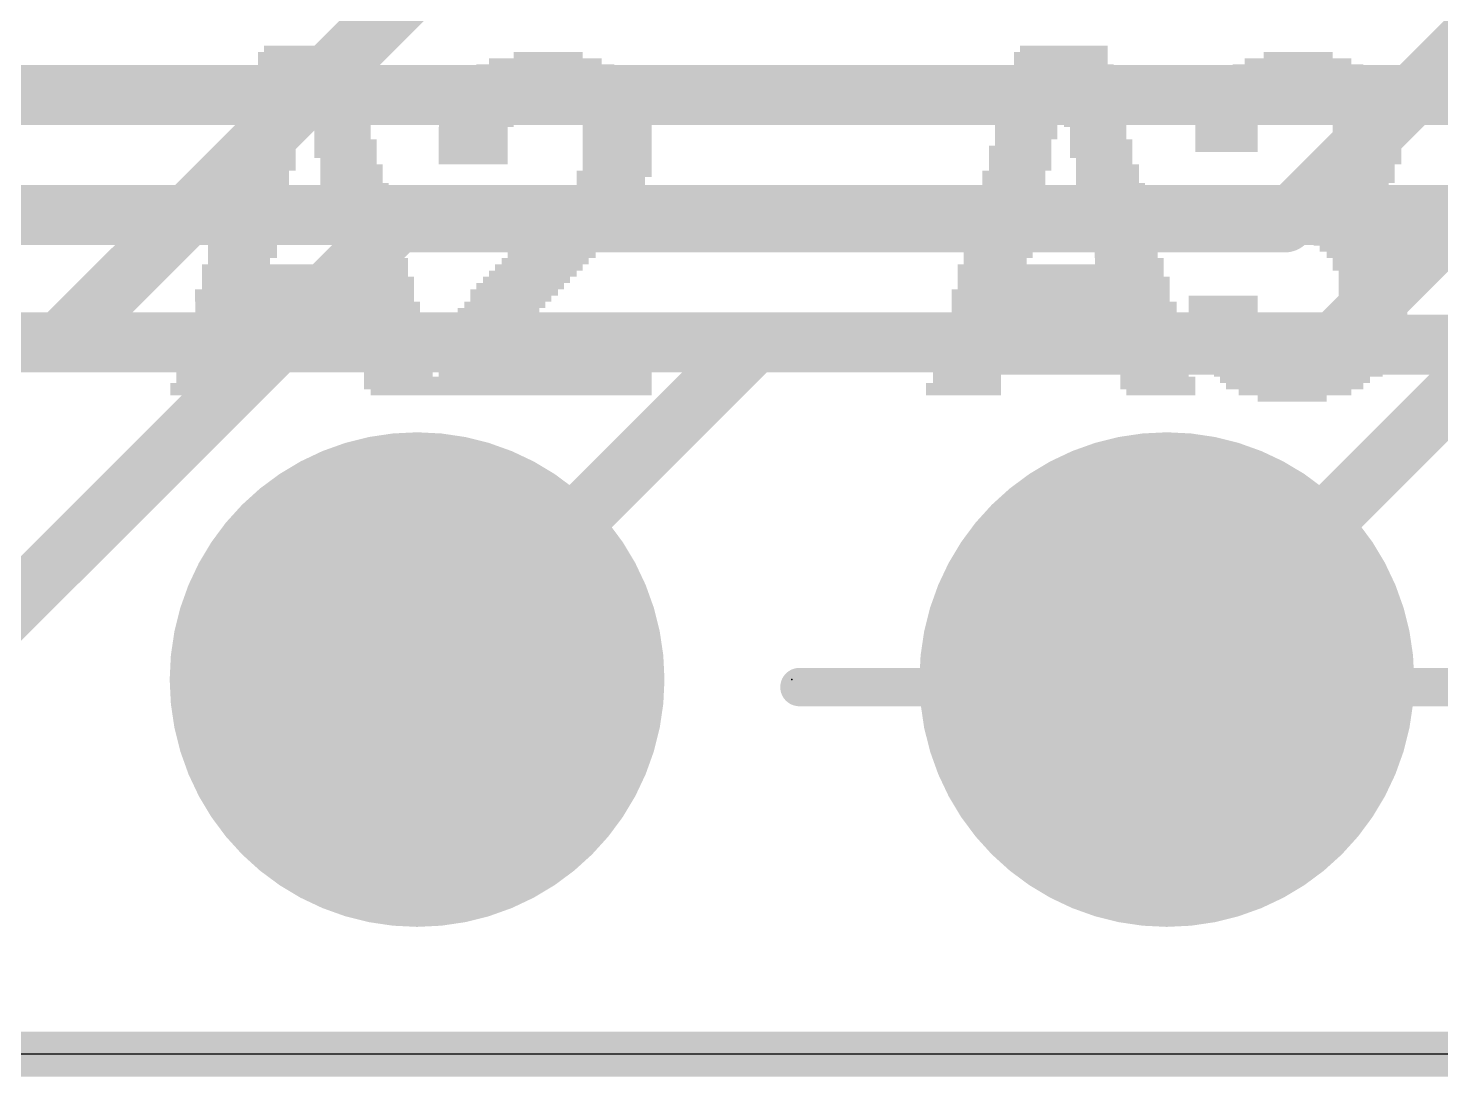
# Model space of a CAD drawing. Extents: x -6 to 40.4, y -4.9 to 21.7.
# Drawn here: x 15.193 to 19.978, y -0.076 to 3.478 of the extents above; entities that cross this region are included whole.
import ezdxf

# ---------------------------------------------------------------- set-up
doc = ezdxf.new("R2010")
doc.units = 0
for name, color, linetype in [('1', 12, 'CONTINUOUS'), ('16', 5, 'CONTINUOUS'), ('17', 110, 'CONTINUOUS'), ('20', 4, 'CONTINUOUS'), ('200', 132, 'CONTINUOUS'), ('23', 40, 'CONTINUOUS'), ('47', 253, 'CONTINUOUS')]:
    doc.layers.add(name, color=color, linetype=linetype)

# ---------------------------------------------------------------- blocks, each defined once
blk = doc.blocks.new('ROUNDP')
at = {"const_width": 0.5}
blk.add_lwpolyline([(0, -0.25, 1), (0, 0.25, 1), (0, -0.25)], format="xyb", dxfattribs=at)
blk = doc.blocks.new('RECT')
blk.add_solid([(-0.5, -0.5), (0.5, -0.5), (-0.5, 0.5), (0.5, 0.5)])

msp = doc.modelspace()

# ---------------------------------------------------------------- linework, layer by layer
at = {"layer": '1'}
for points, const_width in [([(20.8823, 3.2512), (13.1318, 3.2512)], 0.2032), ([(21.0719, 2.8448), (12.9032, 2.8448)], 0.2032), ([(18.288, 2.413), (12.573, 2.413)], 0.2032), ([(22.2325, 2.4055), (18.2955, 2.4055)], 0.2032), ([(18.2955, 2.4055), (18.288, 2.413)], 0.1524), ([(0, 0), (31.623, 0)], 0.1524)]:
    msp.add_lwpolyline(points, dxfattribs=dict(at, const_width=const_width))
for points, const_width in [([(18.2955, 2.4563, 1), (18.2955, 2.3547)], 0.1016), ([(18.3149, 2.4399, 1), (18.2611, 2.3861)], 0.0762), ([(18.288, 2.3622, 1), (18.288, 2.4638)], 0.1016), ([(18.2685, 2.3786, 1), (18.3224, 2.4325)], 0.0762)]:
    msp.add_lwpolyline(points, format="xyb", dxfattribs=dict(at, const_width=const_width))
at = {"layer": '16'}
for points, const_width in [([(23.0886, 6.4581), (19.4499, 2.8194)], 0.2032), ([(23.495, 6.2897), (19.6183, 2.413)], 0.2032), ([(23.9141, 6.1341), (19.05, 1.27)], 0.2032), ([(18.5166, 5.6293), (15.3003, 2.413)], 0.2032), ([(16.4429, 2.8194), (14.8936, 1.27)], 0.2032), ([(19.4499, 2.8194), (16.4429, 2.8194)], 0.2032), ([(15.3003, 2.413), (13.4966, 2.413)], 0.2032), ([(17.653, 2.413), (16.51, 1.27)], 0.2032), ([(19.6183, 2.413), (17.653, 2.413)], 0.2032), ([(0, 0), (31.623, 0)], 0.1524)]:
    msp.add_lwpolyline(points, dxfattribs=dict(at, const_width=const_width))
at = {"layer": '16', "const_width": 0.1016}
for points in [[(16.4429, 2.8702, 1), (16.4429, 2.7686)], [(16.4789, 2.7835, 1), (16.407, 2.8553)], [(19.4499, 2.7686, 1), (19.4499, 2.8702)], [(19.414, 2.8553, 1), (19.4858, 2.7835)], [(15.2643, 2.4489, 1), (15.3362, 2.3771)], [(15.3003, 2.3622, 1), (15.3003, 2.4638)], [(17.653, 2.4638, 1), (17.653, 2.3622)], [(17.6889, 2.3771, 1), (17.6171, 2.4489)], [(19.5823, 2.4489, 1), (19.6542, 2.3771)], [(19.6183, 2.3622, 1), (19.6183, 2.4638)], [(16.4741, 1.3059, 1), (16.5459, 1.2341)], [(19.0141, 1.3059, 1), (19.0859, 1.2341)]]:
    msp.add_lwpolyline(points, format="xyb", dxfattribs=at)
at = {"layer": '20'}
msp.add_line((34.29, 0), (1.27, 0), dxfattribs=at)
at = {"layer": '23'}
msp.add_point((17.78, 1.27), dxfattribs=at)
at = {"layer": '47', "const_width": 0.13}
msp.add_lwpolyline([(17.8054, 1.2446), (40.3802, 1.2446)], dxfattribs=at)
at = {"layer": '47', "const_width": 0.065}
msp.add_lwpolyline([(17.8054, 1.2771, 1), (17.8054, 1.2121)], format="xyb", dxfattribs=at)

# ---------------------------------------------------------------- block references
at = {"layer": '17', "xscale": 1.6764, "yscale": 1.6764, "rotation": 270}
for p in [(16.51, 1.27), (16.51, 1.27), (19.05, 1.27), (19.05, 1.27)]:
    msp.add_blockref('ROUNDP', p, dxfattribs=at)
at = {"layer": '200'}
for p, xscale, yscale in [((16.1392, 3.4078), 0.2946, 0.0211), ((18.7007, 3.4078), 0.2972, 0.0211), ((16.129, 3.3867), 0.315, 0.0211), ((16.129, 3.3655), 0.315, 0.0213), ((16.1404, 3.3443), 0.3378, 0.0211), ((16.9443, 3.3443), 0.4674, 0.0211), ((16.9443, 3.3655), 0.381, 0.0213), ((16.9545, 3.3867), 0.2337, 0.0211), ((18.6906, 3.3867), 0.3175, 0.0211), ((18.6906, 3.3655), 0.3175, 0.0213), ((18.7007, 3.3443), 0.3378, 0.0211), ((19.4945, 3.3443), 0.442, 0.0211), ((19.4945, 3.3655), 0.3607, 0.0213), ((19.4945, 3.3867), 0.2337, 0.0211), ((16.129, 3.302), 0.3607, 0.0213), ((16.1404, 3.3232), 0.3378, 0.0211), ((16.9558, 3.302), 0.5715, 0.0213), ((16.9545, 3.3232), 0.5283, 0.0211), ((18.6906, 3.302), 0.3581, 0.0213), ((18.7007, 3.3232), 0.3378, 0.0211), ((19.5059, 3.302), 0.5512, 0.0213), ((19.5047, 3.3232), 0.508, 0.0211), ((16.129, 3.2808), 0.3607, 0.0211), ((16.1392, 3.2597), 0.381, 0.0211), ((16.9443, 3.2597), 0.635, 0.0211), ((16.9443, 3.2808), 0.5944, 0.0211), ((18.6906, 3.2808), 0.3581, 0.0211), ((18.702, 3.2597), 0.381, 0.0211), ((19.4945, 3.2597), 0.6147, 0.0211), ((19.5059, 3.2808), 0.5918, 0.0211), ((16.0236, 3.1962), 0.1905, 0.0211), ((16.129, 3.2385), 0.4013, 0.0213), ((16.129, 3.2173), 0.4013, 0.0211), ((16.2344, 3.1962), 0.1905, 0.0211), ((16.7335, 3.2173), 0.254, 0.0211), ((16.7221, 3.1962), 0.2311, 0.0211), ((16.764, 3.2385), 0.2743, 0.0213), ((17.145, 3.2385), 0.2743, 0.0213), ((17.1552, 3.2173), 0.254, 0.0211), ((17.1666, 3.1962), 0.2311, 0.0211), ((18.6906, 3.2385), 0.4039, 0.0213), ((18.6906, 3.2173), 0.4039, 0.0211), ((18.5839, 3.1962), 0.1905, 0.0211), ((18.7973, 3.1962), 0.1905, 0.0211), ((19.2722, 3.1962), 0.2108, 0.0211), ((19.2837, 3.2173), 0.2337, 0.0211), ((19.304, 3.2385), 0.2337, 0.0213), ((19.685, 3.2385), 0.2743, 0.0213), ((19.6952, 3.2173), 0.254, 0.0211), ((19.718, 3.1962), 0.254, 0.0211), ((16.0134, 3.1538), 0.2108, 0.0211), ((16.0236, 3.175), 0.1905, 0.0213), ((16.2458, 3.175), 0.2134, 0.0213), ((16.2458, 3.1538), 0.2134, 0.0211), ((16.7107, 3.1538), 0.254, 0.0211), ((16.7221, 3.175), 0.2311, 0.0213), ((17.1882, 3.175), 0.2337, 0.0213), ((17.1882, 3.1538), 0.2337, 0.0211), ((18.5738, 3.1538), 0.2108, 0.0211), ((18.5839, 3.175), 0.1905, 0.0213), ((18.8074, 3.175), 0.2108, 0.0213), ((18.8074, 3.1538), 0.2108, 0.0211), ((19.2519, 3.1538), 0.2108, 0.0211), ((19.2722, 3.175), 0.2108, 0.0213), ((19.7282, 3.175), 0.2337, 0.0213), ((19.7282, 3.1538), 0.2337, 0.0211), ((16.0134, 3.1327), 0.2108, 0.0211), ((16.0134, 3.1115), 0.2108, 0.0213), ((16.2573, 3.1327), 0.1905, 0.0211), ((16.2573, 3.1115), 0.1905, 0.0213), ((16.7005, 3.1327), 0.2337, 0.0211), ((16.7005, 3.1115), 0.2337, 0.0213), ((17.1882, 3.1327), 0.2337, 0.0211), ((17.1882, 3.1115), 0.2337, 0.0213), ((18.5738, 3.1327), 0.2108, 0.0211), ((18.5738, 3.1115), 0.2108, 0.0213), ((18.8176, 3.1327), 0.1905, 0.0211), ((18.8176, 3.1115), 0.1905, 0.0213), ((19.2519, 3.1327), 0.2108, 0.0211), ((19.2519, 3.1115), 0.2108, 0.0213), ((19.7282, 3.1327), 0.2337, 0.0211), ((19.7282, 3.1115), 0.2337, 0.0213), ((15.9918, 3.0692), 0.2134, 0.0211), ((16.0033, 3.0903), 0.1905, 0.0211), ((16.2674, 3.0903), 0.2108, 0.0211), ((16.2674, 3.0692), 0.2108, 0.0211), ((16.7005, 3.0903), 0.2337, 0.0211), ((16.7005, 3.0692), 0.2337, 0.0211), ((17.1882, 3.0903), 0.2337, 0.0211), ((17.1882, 3.0692), 0.2337, 0.0211), ((18.5534, 3.0692), 0.2108, 0.0211), ((18.5636, 3.0903), 0.1905, 0.0211), ((18.8278, 3.0903), 0.2108, 0.0211), ((18.8278, 3.0692), 0.2108, 0.0211), ((19.2519, 3.0903), 0.2108, 0.0211), ((19.2519, 3.0692), 0.2108, 0.0211), ((19.7282, 3.0903), 0.2337, 0.0211), ((19.7282, 3.0692), 0.2337, 0.0211), ((15.9918, 3.048), 0.2134, 0.0213), ((15.9918, 3.0268), 0.2134, 0.0211), ((15.9918, 3.0057), 0.2134, 0.0211), ((16.2674, 3.048), 0.2108, 0.0213), ((16.2776, 3.0268), 0.1905, 0.0211), ((16.2877, 3.0057), 0.2108, 0.0211), ((16.7005, 3.048), 0.2337, 0.0213), ((16.7005, 3.0268), 0.2337, 0.0211), ((17.1882, 3.048), 0.2337, 0.0213), ((17.1882, 3.0268), 0.2337, 0.0211), ((17.1882, 3.0057), 0.2337, 0.0211), ((18.5534, 3.048), 0.2108, 0.0213), ((18.5534, 3.0268), 0.2108, 0.0211), ((18.5534, 3.0057), 0.2108, 0.0211), ((18.8278, 3.048), 0.2108, 0.0213), ((18.8493, 3.0057), 0.2134, 0.0211), ((18.8379, 3.0268), 0.1905, 0.0211), ((19.7066, 3.0057), 0.2311, 0.0211), ((19.7282, 3.048), 0.2337, 0.0213), ((19.7282, 3.0268), 0.2337, 0.0211), ((15.9703, 2.9845), 0.2108, 0.0213), ((15.9703, 2.9633), 0.2108, 0.0211), ((16.2877, 2.9845), 0.2108, 0.0213), ((16.2877, 2.9633), 0.2108, 0.0211), ((17.178, 2.9845), 0.254, 0.0213), ((17.1666, 2.9633), 0.2311, 0.0211), ((18.5318, 2.9845), 0.2134, 0.0213), ((18.5318, 2.9633), 0.2134, 0.0211), ((18.8493, 2.9845), 0.2134, 0.0213), ((18.8493, 2.9633), 0.2134, 0.0211), ((19.6952, 2.9633), 0.254, 0.0211), ((19.7066, 2.9845), 0.2311, 0.0213), ((15.9703, 2.9422), 0.2108, 0.0211), ((15.9703, 2.921), 0.2108, 0.0213), ((16.2979, 2.9422), 0.2311, 0.0211), ((16.3081, 2.921), 0.2108, 0.0213), ((17.1552, 2.921), 0.254, 0.0213), ((17.1666, 2.9422), 0.2311, 0.0211), ((18.5318, 2.9422), 0.2134, 0.0211), ((18.5318, 2.921), 0.2134, 0.0213), ((18.8595, 2.9422), 0.2337, 0.0211), ((18.8709, 2.921), 0.2108, 0.0213), ((19.6545, 2.921), 0.254, 0.0213), ((19.685, 2.9422), 0.2337, 0.0211), ((15.9499, 2.8998), 0.2108, 0.0211), ((15.9499, 2.8787), 0.2108, 0.0211), ((16.3081, 2.8998), 0.2108, 0.0211), ((16.3081, 2.8787), 0.2108, 0.0211), ((17.1247, 2.8787), 0.2743, 0.0211), ((17.1348, 2.8998), 0.254, 0.0211), ((18.5102, 2.8998), 0.2108, 0.0211), ((18.5102, 2.8787), 0.2108, 0.0211), ((18.8709, 2.8998), 0.2108, 0.0211), ((18.8709, 2.8787), 0.2108, 0.0211), ((19.5796, 2.8998), 0.3581, 0.0211), ((19.5694, 2.8787), 0.3378, 0.0211), ((15.9385, 2.8363), 0.2337, 0.0211), ((15.9385, 2.8152), 0.2337, 0.0211), ((15.9499, 2.8575), 0.2108, 0.0213), ((16.3195, 2.8575), 0.2337, 0.0213), ((16.3309, 2.8363), 0.2108, 0.0211), ((16.3309, 2.8152), 0.2108, 0.0211), ((17.0713, 2.8152), 0.2946, 0.0211), ((17.0929, 2.8363), 0.2972, 0.0211), ((17.1031, 2.8575), 0.2769, 0.0213), ((18.5001, 2.8363), 0.2311, 0.0211), ((18.5001, 2.8152), 0.2311, 0.0211), ((18.5102, 2.8575), 0.2108, 0.0213), ((18.8811, 2.8575), 0.2311, 0.0213), ((18.8912, 2.8363), 0.2108, 0.0211), ((18.8912, 2.8152), 0.2108, 0.0211), ((19.5478, 2.8575), 0.2946, 0.0213), ((19.5478, 2.8363), 0.2946, 0.0211), ((19.5796, 2.8152), 0.3581, 0.0211), ((15.9283, 2.794), 0.2134, 0.0213), ((15.9283, 2.7728), 0.2134, 0.0211), ((16.3309, 2.794), 0.2108, 0.0213), ((16.3411, 2.7728), 0.2311, 0.0211), ((17.0294, 2.7728), 0.2972, 0.0211), ((17.0497, 2.794), 0.2972, 0.0213), ((18.4899, 2.794), 0.2108, 0.0213), ((18.4899, 2.7728), 0.2108, 0.0211), ((18.8912, 2.794), 0.2108, 0.0213), ((18.9027, 2.7728), 0.2337, 0.0211), ((19.591, 2.794), 0.381, 0.0213), ((19.6012, 2.7728), 0.4013, 0.0211), ((15.9182, 2.7517), 0.2337, 0.0211), ((15.9182, 2.7305), 0.2337, 0.0213), ((16.3411, 2.7517), 0.2311, 0.0211), ((16.3513, 2.7305), 0.2108, 0.0213), ((16.9863, 2.7305), 0.2972, 0.0213), ((17.0078, 2.7517), 0.2946, 0.0211), ((18.4785, 2.7517), 0.2337, 0.0211), ((18.4785, 2.7305), 0.2337, 0.0213), ((18.9027, 2.7517), 0.2337, 0.0211), ((18.9128, 2.7305), 0.2134, 0.0213), ((19.685, 2.7517), 0.2743, 0.0211), ((19.6952, 2.7305), 0.254, 0.0213), ((15.9182, 2.7093), 0.2337, 0.0211), ((15.9068, 2.6882), 0.2108, 0.0211), ((16.3513, 2.7093), 0.2108, 0.0211), ((16.3627, 2.6882), 0.2337, 0.0211), ((16.9443, 2.6882), 0.2946, 0.0211), ((16.9659, 2.7093), 0.2972, 0.0211), ((18.4683, 2.6882), 0.2134, 0.0211), ((18.4785, 2.7093), 0.2337, 0.0211), ((18.9128, 2.7093), 0.2134, 0.0211), ((18.923, 2.6882), 0.2337, 0.0211), ((19.718, 2.7093), 0.254, 0.0211), ((19.7282, 2.6882), 0.2337, 0.0211), ((16.1303, 2.667), 0.6985, 0.0213), ((16.1303, 2.6458), 0.6985, 0.0211), ((16.1404, 2.6247), 0.7188, 0.0211), ((16.8808, 2.6247), 0.2946, 0.0211), ((16.9024, 2.6458), 0.2972, 0.0211), ((16.9228, 2.667), 0.2972, 0.0213), ((18.6906, 2.667), 0.6985, 0.0213), ((18.6906, 2.6458), 0.6985, 0.0211), ((18.7007, 2.6247), 0.7188, 0.0211), ((19.7282, 2.667), 0.2337, 0.0213), ((19.7485, 2.6458), 0.2337, 0.0211), ((19.7485, 2.6247), 0.2337, 0.0211), ((16.129, 2.5823), 0.7417, 0.0211), ((16.1404, 2.6035), 0.7188, 0.0213), ((16.8389, 2.5823), 0.2972, 0.0211), ((16.8592, 2.6035), 0.2972, 0.0213), ((18.6906, 2.5823), 0.7391, 0.0211), ((18.7007, 2.6035), 0.7188, 0.0213), ((19.7485, 2.6035), 0.2337, 0.0213), ((19.7485, 2.5823), 0.2337, 0.0211), ((16.129, 2.5612), 0.7417, 0.0211), ((16.1392, 2.54), 0.762, 0.0213), ((16.8072, 2.54), 0.2743, 0.0213), ((16.8275, 2.5612), 0.2743, 0.0211), ((18.6906, 2.5612), 0.7391, 0.0211), ((18.702, 2.54), 0.762, 0.0213), ((19.2405, 2.5612), 0.2337, 0.0211), ((19.2405, 2.54), 0.2337, 0.0213), ((19.7485, 2.5612), 0.2337, 0.0211), ((19.7485, 2.54), 0.2337, 0.0213), ((16.129, 2.4977), 0.7823, 0.0211), ((16.1392, 2.5188), 0.762, 0.0211), ((16.7856, 2.5188), 0.2769, 0.0211), ((16.7742, 2.4977), 0.254, 0.0211), ((18.6906, 2.4977), 0.7849, 0.0211), ((18.702, 2.5188), 0.762, 0.0211), ((19.2405, 2.5188), 0.2337, 0.0211), ((19.2405, 2.4977), 0.2337, 0.0211), ((19.7485, 2.5188), 0.2337, 0.0211), ((19.7485, 2.4977), 0.2337, 0.0211), ((15.8445, 2.4342), 0.254, 0.0211), ((15.8547, 2.4765), 0.2337, 0.0213), ((15.8547, 2.4553), 0.2337, 0.0211), ((16.4033, 2.4765), 0.2337, 0.0213), ((16.4135, 2.4553), 0.254, 0.0211), ((16.4249, 2.4342), 0.2311, 0.0211), ((16.7538, 2.4553), 0.254, 0.0211), ((16.7538, 2.4342), 0.254, 0.0211), ((16.764, 2.4765), 0.2743, 0.0213), ((18.4048, 2.4342), 0.254, 0.0211), ((18.415, 2.4765), 0.2337, 0.0213), ((18.415, 2.4553), 0.2337, 0.0211), ((18.9763, 2.4553), 0.254, 0.0211), ((18.9662, 2.4765), 0.2337, 0.0213), ((18.9865, 2.4342), 0.2337, 0.0211), ((19.2405, 2.4765), 0.2337, 0.0213), ((19.2507, 2.4553), 0.254, 0.0211), ((19.2621, 2.4342), 0.2311, 0.0211), ((19.7282, 2.4342), 0.2337, 0.0211), ((19.7383, 2.4553), 0.2134, 0.0211), ((19.7485, 2.4765), 0.2337, 0.0213), ((15.8445, 2.413), 0.254, 0.0213), ((15.8331, 2.3918), 0.2311, 0.0211), ((16.4249, 2.413), 0.2311, 0.0213), ((16.4249, 2.3918), 0.2311, 0.0211), ((16.9558, 2.413), 0.6985, 0.0213), ((16.9558, 2.3918), 0.6985, 0.0211), ((18.4048, 2.413), 0.254, 0.0213), ((18.3947, 2.3918), 0.2337, 0.0211), ((18.9865, 2.413), 0.2337, 0.0213), ((18.9865, 2.3918), 0.2337, 0.0211), ((19.2735, 2.3918), 0.254, 0.0211), ((19.2621, 2.413), 0.2311, 0.0213), ((19.7066, 2.3918), 0.2311, 0.0211), ((19.7282, 2.413), 0.2337, 0.0213), ((15.8217, 2.3495), 0.254, 0.0213), ((15.8331, 2.3707), 0.2311, 0.0211), ((16.4363, 2.3707), 0.254, 0.0211), ((16.4363, 2.3495), 0.254, 0.0213), ((16.9443, 2.3495), 0.7214, 0.0213), ((16.9558, 2.3707), 0.6985, 0.0211), ((18.3845, 2.3495), 0.254, 0.0213), ((18.3947, 2.3707), 0.2337, 0.0211), ((18.9967, 2.3707), 0.254, 0.0211), ((18.9967, 2.3495), 0.254, 0.0213), ((19.4843, 2.3495), 0.635, 0.0213), ((19.304, 2.3707), 0.2743, 0.0211), ((19.685, 2.3707), 0.2743, 0.0211), ((15.8217, 2.3283), 0.254, 0.0211), ((15.8115, 2.3072), 0.2337, 0.0211), ((16.4465, 2.3283), 0.2337, 0.0211), ((16.4465, 2.3072), 0.2337, 0.0211), ((16.9443, 2.3283), 0.7214, 0.0211), ((16.9443, 2.3072), 0.7214, 0.0211), ((18.3845, 2.3283), 0.254, 0.0211), ((18.3731, 2.3072), 0.2311, 0.0211), ((19.0081, 2.3283), 0.2311, 0.0211), ((19.0081, 2.3072), 0.2311, 0.0211), ((19.4945, 2.3283), 0.6147, 0.0211), ((19.4958, 2.3072), 0.5715, 0.0211), ((15.8013, 2.2648), 0.254, 0.0211), ((15.8013, 2.2437), 0.254, 0.0211), ((15.8115, 2.286), 0.2337, 0.0213), ((16.8173, 2.286), 0.9754, 0.0213), ((16.8173, 2.2648), 0.9754, 0.0211), ((16.8288, 2.2437), 0.9525, 0.0211), ((18.3617, 2.2648), 0.254, 0.0211), ((18.3617, 2.2437), 0.254, 0.0211), ((18.3731, 2.286), 0.2311, 0.0213), ((19.0195, 2.286), 0.254, 0.0213), ((19.0195, 2.2648), 0.254, 0.0211), ((19.0297, 2.2437), 0.2337, 0.0211), ((19.4843, 2.286), 0.508, 0.0213), ((19.4831, 2.2648), 0.4648, 0.0211), ((19.4843, 2.2437), 0.381, 0.0211), ((19.4742, 2.2225), 0.2337, 0.0213)]:
    msp.add_blockref('RECT', p, dxfattribs=dict(at, xscale=xscale, yscale=yscale))

doc.saveas('drawing.dxf')
